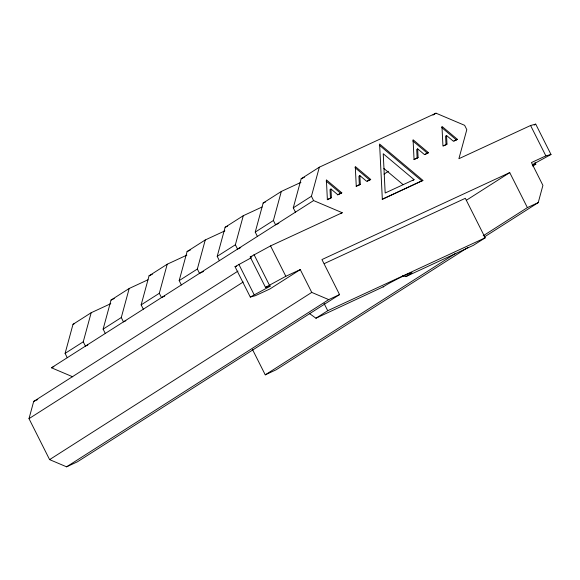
<?xml version="1.0" encoding="UTF-8"?>
<svg xmlns="http://www.w3.org/2000/svg" width="580" height="580" viewBox="0 0 580 580"><rect width="100%" height="100%" fill="white"/><g stroke="black" fill="none" stroke-linecap="round" stroke-linejoin="round"><path stroke-width="0.87" d="M483.191 235.806L527.387 207.611L509.74 172.601L321.943 259.564L339.554 294.589L77.423 461.803L66.584 466.82L49.605 459.621L29 418.651L33.691 401.418L237.988 271.099M67.266 357.708L65.098 353.387L73.007 324.321L91.169 312.736L110.787 303.652M87.856 344.998L85.427 346.122L83.252 341.801L91.169 312.736M105.292 333.449L103.124 329.128L111.034 300.063L129.195 288.477L148.001 279.77M125.874 320.733L123.453 321.864L121.285 317.543L129.195 288.477M143.325 309.191L141.15 304.87L149.067 275.805L167.221 264.219L186.847 255.135M164.72 296.105L161.487 297.605L159.311 293.291L167.221 264.219M181.351 284.932L179.184 280.611L187.094 251.546L205.255 239.96L224.873 230.876M203.558 271.476L199.513 273.347L197.345 269.033L205.255 239.96M219.385 260.674L217.21 256.353L225.12 227.287L243.281 215.709L262.087 207.002M240.773 247.595L237.539 249.088L235.371 244.774L243.281 215.709M257.411 236.415L255.236 232.101L263.153 203.029L281.314 191.451L300.933 182.359M278.806 223.336L275.572 224.83L273.398 220.516L281.314 191.451M295.438 212.157L293.27 207.843L301.18 178.77L319.341 167.192L436 113.18L464.638 125.324L466.806 129.644L458.896 158.71L530.584 125.505L535.717 124.127L551 154.498L532.244 164.749M340.714 213.694L342.236 212.715L313.599 200.571L311.431 196.257L319.341 167.192M484.126 237.126L538.226 202.616L542.916 185.382L531.447 162.559L545.867 155.875L551 154.498M309.676 313.678L315.948 318.217L383.793 286.578A15.979 0.921 -26.7 0 1 390.101 282.779L397.162 279.082A15.979 0.921 -26.7 0 1 410.691 272.904A15.979 0.921 -26.7 0 1 408.211 275.275L405.855 276.595L402.607 275.696M432.97 115.115L436 113.18M65.098 353.387L83.252 341.801M103.124 329.128L121.285 317.543M141.15 304.87L159.311 293.291M179.184 280.611L197.345 269.033M217.21 256.353L235.371 244.774M255.236 232.101L273.398 220.516M293.27 207.843L311.431 196.257M330.977 188.993L331.405 197.649L327.367 199.52L326.395 179.887L341.808 192.835L337.77 194.706L330.977 188.993L330.027 189.602L330.455 198.258L327.221 199.752M72.739 376.804L51.461 367.785L313.599 200.571M359.868 175.617L360.296 184.273L356.258 186.144L355.286 166.511L370.707 179.459L366.669 181.33L359.868 175.617L358.918 176.226L359.346 184.882L356.113 186.376M330.455 198.258L331.405 197.649M337.632 194.938L341.808 192.835M359.346 184.882L360.296 184.273M417.658 148.864L418.086 157.521L414.048 159.391L413.076 139.758L428.489 152.707L424.451 154.57L417.658 148.864L416.708 149.473L417.136 158.13L413.902 159.623M367.329 181.185L370.707 179.459M339.554 294.589L328.722 299.606L311.743 292.407L300.273 269.599L269.881 288.985L255.432 295.677L250.299 297.054L235.016 266.677L251.415 257.665M250.299 297.054L270.628 285.983L265.495 287.361L250.212 256.983L270.548 245.905L342.236 212.715M384.011 174.109L388.426 171.296M446.549 135.488L446.977 144.144L442.939 146.015L441.967 126.382L457.388 139.331L453.35 141.194L446.549 135.488L445.599 136.097L446.027 144.754L443.606 145.877M417.136 158.13L418.086 157.521M425.118 154.432L428.489 152.707M446.027 144.754L446.977 144.144M454.017 141.056L457.388 139.331M29 418.651L243.208 282.01M412.583 180.576L414.062 179.633L383.235 153.743L385.171 193.01L414.062 179.633M382.184 199.411L422.907 180.394L379.603 144.028L382.322 199.179L422.907 180.394M265.495 287.361L285.824 276.29L300.273 269.599M534.202 125.091L535.717 124.127M49.605 459.621L311.743 292.407M466.305 200.31L509.74 172.601M532.766 166.126L535.804 164.191L534.999 162.588M66.584 466.82L328.722 299.606M315.948 318.217L327.729 310.706L485.199 237.807L465.327 198.302L324.263 263.61M252.423 349.377L265.256 374.839L455.757 253.308M468.118 247.334L276.087 369.822L265.256 374.839M485.199 237.807L473.418 245.318L405.855 276.595M301.18 178.77L304.449 177.262M263.153 203.029L265.604 201.898M225.12 227.287L227.577 226.156M187.094 251.546L190.363 250.031M149.067 275.805L152.337 274.289M111.034 300.063L114.303 298.548M73.007 324.321L74.639 323.567M51.461 367.785L53.889 366.661M33.691 401.418L37.765 399.533M527.387 207.611L538.226 202.616M532.382 165.112L535.804 164.191M250.212 256.983L251.923 256.527M235.016 266.677L236.727 266.22M441.692 127.549L456.438 139.932M412.793 140.925L427.54 153.309M379.342 145.21L421.957 180.996M383.895 168.504L403.086 184.614M355.011 167.678L369.757 180.061M326.112 181.054L340.859 193.437M383.141 286.404L383.51 286.94M530.584 125.505L545.867 155.875M324.075 303.449L327.729 310.706M270.548 245.905L285.824 276.29M254.011 254.562L269.294 284.939M238.815 264.255L254.098 294.633"/></g></svg>
